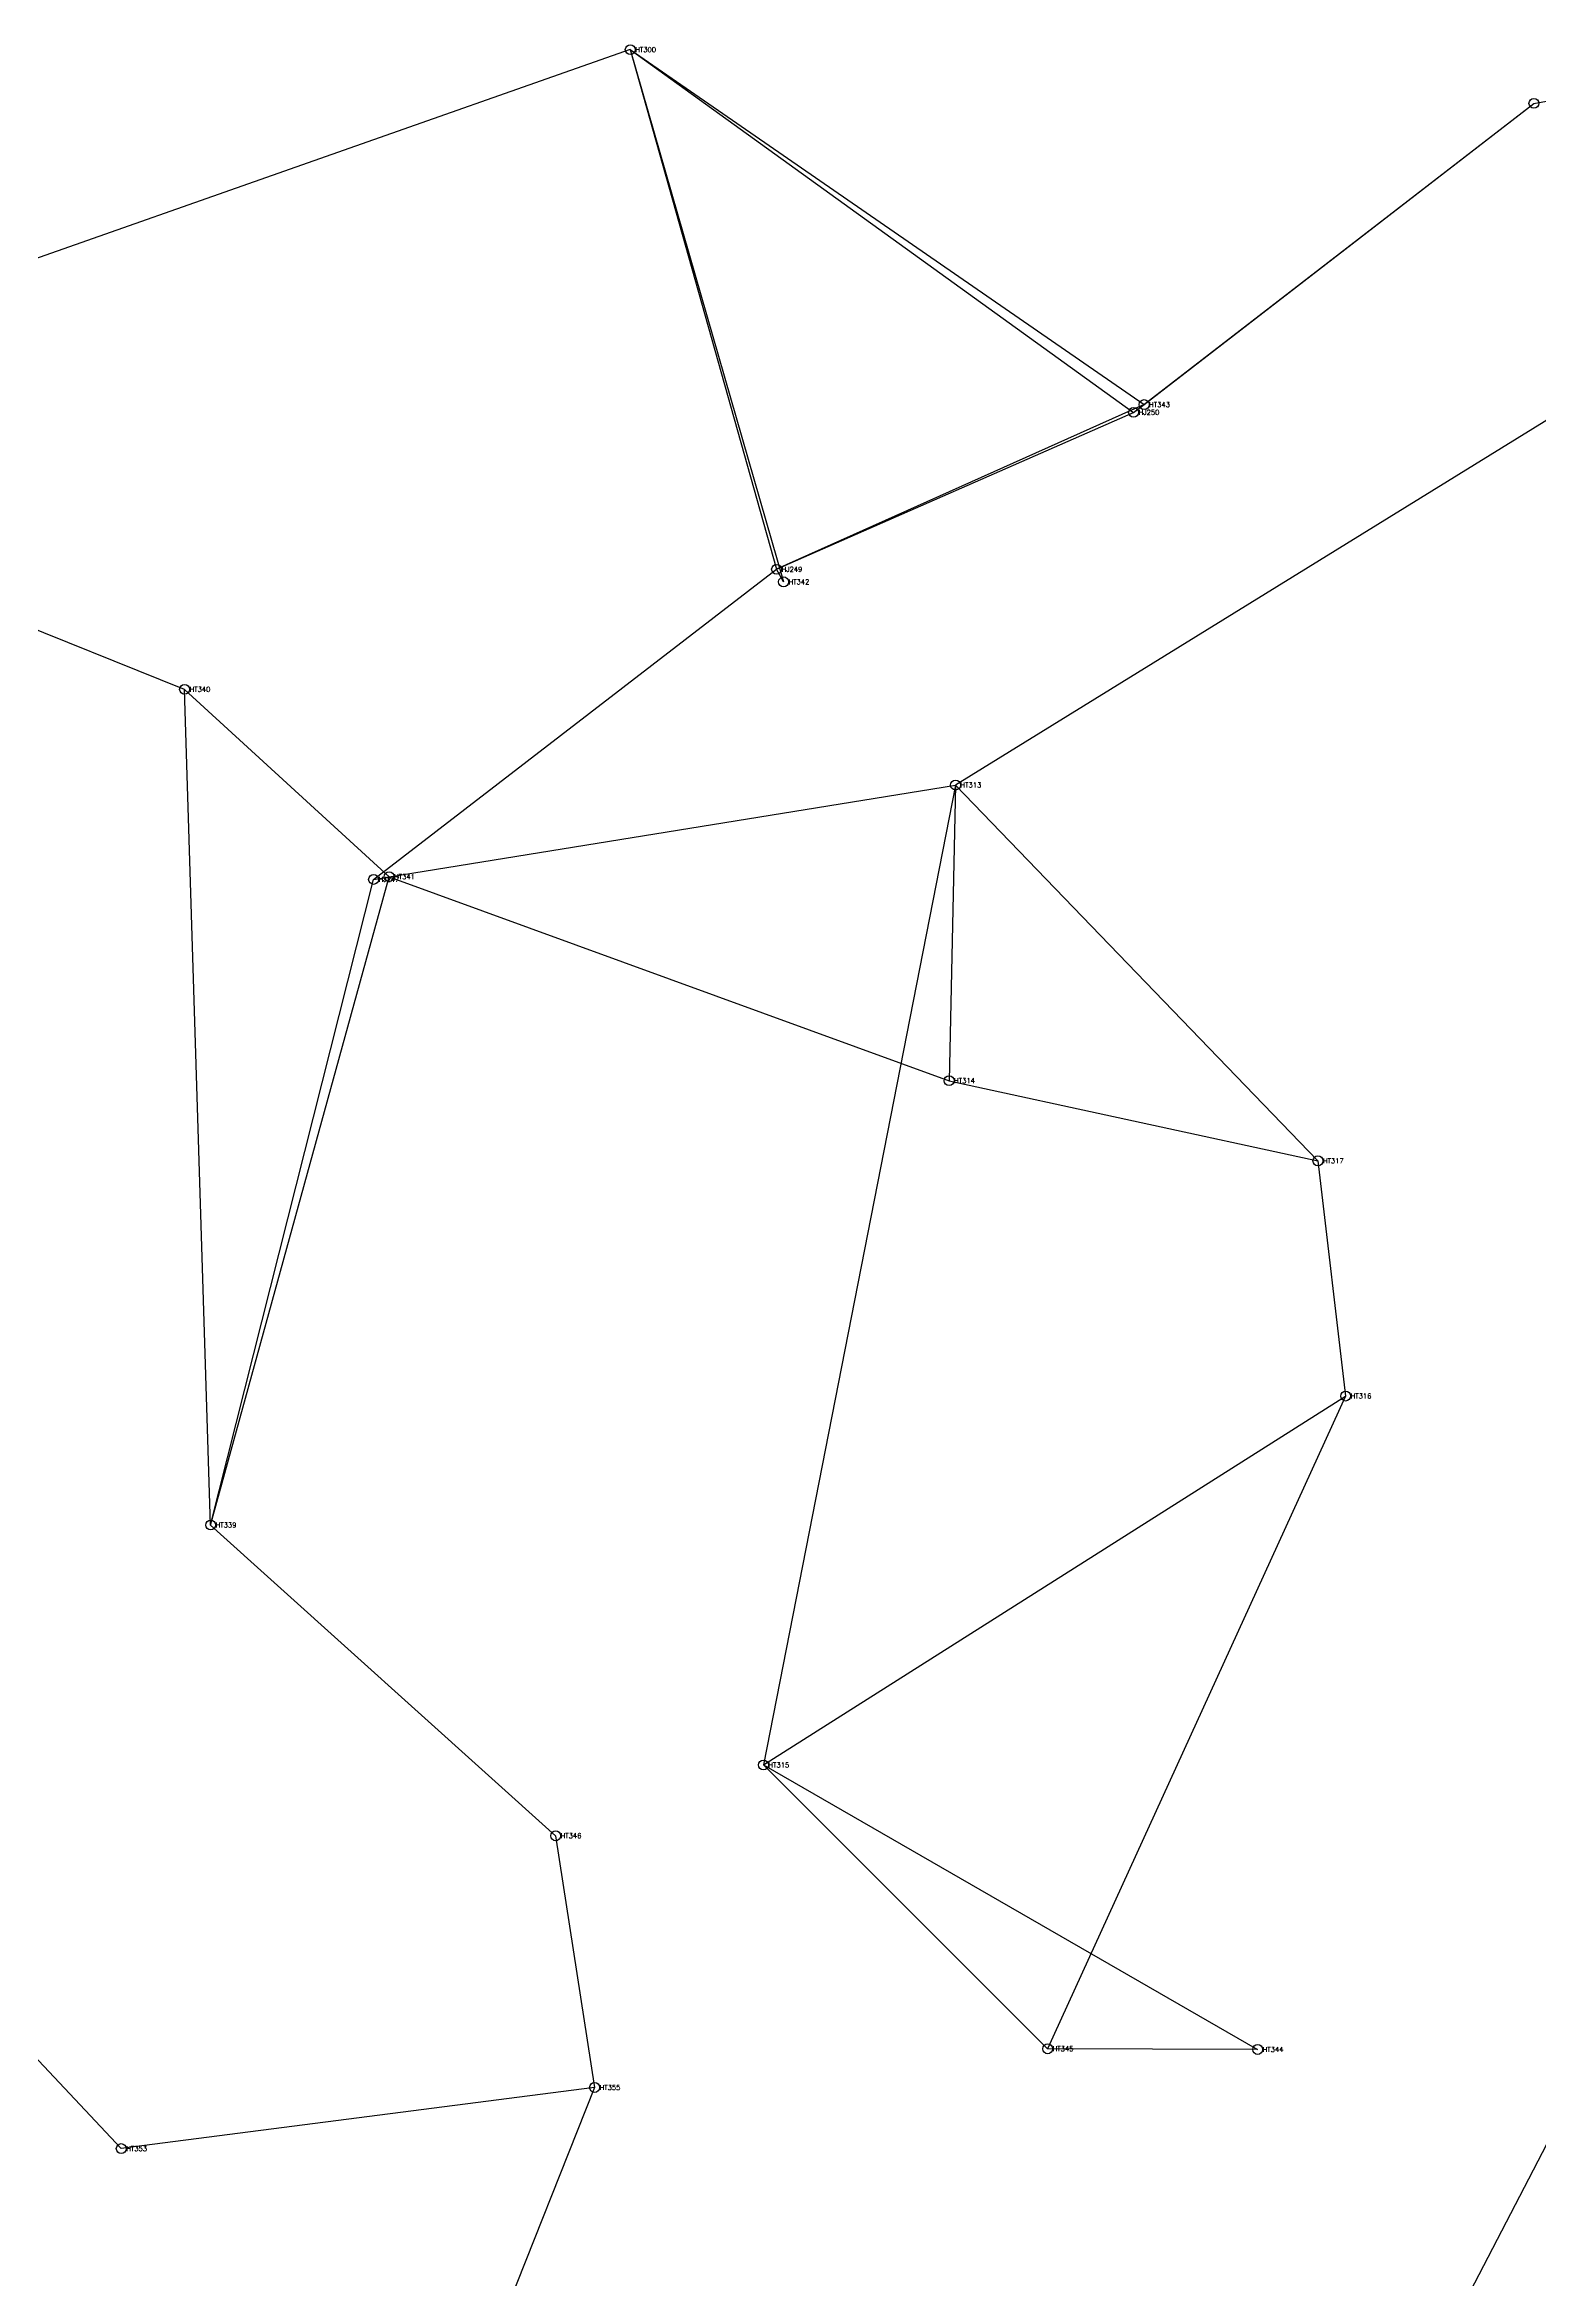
# Model space of a CAD drawing. Extents: x 249003 to 251270, y 2746050 to 2748778.
# Drawn here: x 249386.5 to 249688.1, y 2746812.6 to 2747263.6 of the extents above; entities that cross this region are included whole.
import ezdxf

# ---------------------------------------------------------------- set-up
doc = ezdxf.new("R2010")
doc.units = 0
doc.styles.get("Standard").update_dxf_attribs({"font": 'simplex'})

msp = doc.modelspace()

# ---------------------------------------------------------------- linework, layer by layer
at = {"color": 4}
for p, q in [((249504.674, 2747262.551), (249365.683, 2747213.676)), ((249504.674, 2747262.551), (249608.351, 2747190.919)), ((249504.674, 2747262.551), (249606.219, 2747189.351)), ((249504.674, 2747262.551), (249534.193, 2747157.675)), ((249504.674, 2747262.551), (249535.599, 2747155.143)), ((249686.982, 2747251.708), (249750.304, 2747263.098)), ((249606.219, 2747189.351), (249686.982, 2747251.708)), ((249608.351, 2747190.919), (249686.982, 2747251.708)), ((249716.258, 2747204.229), (249570.29, 2747114.134)), ((249608.351, 2747190.919), (249534.193, 2747157.675)), ((249534.193, 2747157.675), (249606.219, 2747189.351)), ((249606.219, 2747189.351), (249608.351, 2747190.919)), ((249414.758, 2747133.448), (249311.818, 2747174.725)), ((249452.893, 2747095.097), (249534.193, 2747157.675)), ((249535.599, 2747155.143), (249534.193, 2747157.675)), ((249420.015, 2746964.801), (249414.758, 2747133.448)), ((249414.758, 2747133.448), (249456.025, 2747095.647)), ((249456.025, 2747095.647), (249570.29, 2747114.134)), ((249570.29, 2747114.134), (249531.543, 2746916.382)), ((249570.29, 2747114.134), (249569.008, 2747054.472)), ((249570.29, 2747114.134), (249643.403, 2747038.302)), ((249420.015, 2746964.801), (249456.025, 2747095.647)), ((249420.015, 2746964.801), (249452.893, 2747095.097)), ((249452.893, 2747095.097), (249456.025, 2747095.647)), ((249456.025, 2747095.647), (249569.008, 2747054.472)), ((249569.008, 2747054.472), (249643.403, 2747038.302)), ((249643.403, 2747038.302), (249648.996, 2746990.833)), ((249531.543, 2746916.382), (249648.996, 2746990.833)), ((249648.996, 2746990.833), (249588.879, 2746859.099)), ((249420.015, 2746964.801), (249489.615, 2746902.088)), ((249531.543, 2746916.382), (249631.25, 2746858.963)), ((249588.879, 2746859.099), (249531.543, 2746916.382)), ((249489.615, 2746902.088), (249497.476, 2746851.294)), ((249401.98, 2746838.958), (249367.482, 2746875.658)), ((249631.25, 2746858.963), (249588.879, 2746859.099)), ((249497.476, 2746851.294), (249401.98, 2746838.958)), ((249497.476, 2746851.294), (249475.413, 2746795.838)), ((249695.055, 2746850.403), (249650.173, 2746764.078))]:
    msp.add_line(p, q, dxfattribs=at)
for centre in [(249504.674, 2747262.551), (249686.982, 2747251.708), (249606.219, 2747189.351), (249608.351, 2747190.919), (249534.193, 2747157.675), (249535.599, 2747155.143), (249414.758, 2747133.448), (249570.29, 2747114.134), (249452.893, 2747095.097), (249456.025, 2747095.647), (249569.008, 2747054.472), (249643.403, 2747038.302), (249648.996, 2746990.833), (249420.015, 2746964.801), (249531.543, 2746916.382), (249489.615, 2746902.088), (249588.879, 2746859.099), (249631.25, 2746858.963), (249497.476, 2746851.294), (249401.98, 2746838.958)]:
    msp.add_circle(centre, 1)

# ---------------------------------------------------------------- texts
at = {"color": 5}
for s, p in [('HT300', (249505.674, 2747262.051)), ('HJ250', (249607.219, 2747188.851)), ('HT343', (249609.351, 2747190.419)), ('HJ249', (249535.193, 2747157.175)), ('HT342', (249536.599, 2747154.643)), ('HT340', (249415.758, 2747132.948)), ('HT313', (249571.29, 2747113.634)), ('HJ247', (249453.893, 2747094.597)), ('HT341', (249457.025, 2747095.147)), ('HT314', (249570.008, 2747053.972)), ('HT317', (249644.403, 2747037.802)), ('HT316', (249649.996, 2746990.333)), ('HT339', (249421.015, 2746964.301)), ('HT315', (249532.543, 2746915.882)), ('HT346', (249490.615, 2746901.588)), ('HT345', (249589.879, 2746858.599)), ('HT344', (249632.25, 2746858.463)), ('HT355', (249498.476, 2746850.794)), ('HT353', (249402.98, 2746838.458))]:
    msp.add_text(s, height=1, dxfattribs=at).set_placement(p)

doc.saveas('drawing.dxf')
